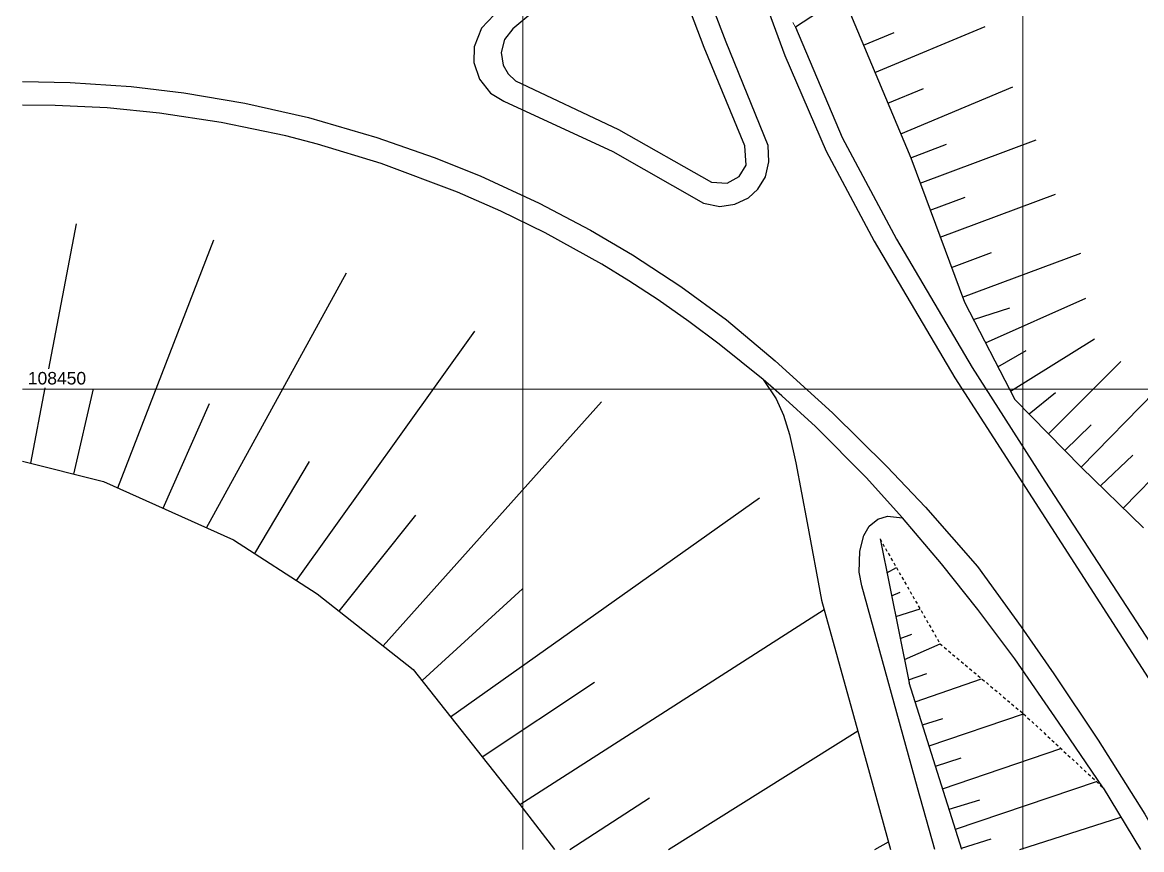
# Model space of a CAD drawing. Extents: x 61466 to 63015, y 108404 to 110397.
# Drawn here: x 62727.7 to 62839.5, y 108404 to 108486.7 of the extents above; entities that cross this region are included whole.
import ezdxf

# ---------------------------------------------------------------- set-up
doc = ezdxf.new("R2010")
doc.units = 0
doc.header["$LTSCALE"] = 1.000015
doc.header["$MEASUREMENT"] = 0
doc.linetypes.add('DOT', pattern=[0.55, 0.3, -0.25])
for name, color, linetype in [('Bâti', 7, 'Continuous'), ('coordinate', 2, 'Continuous'), ('pendenze', 2, 'Continuous'), ('Strade', 7, 'Continuous'), ('TalusHautBas', 7, 'Continuous')]:
    doc.layers.add(name, color=color, linetype=linetype)
doc.styles.add('ARIAL', font='arial.ttf')

msp = doc.modelspace()

# ---------------------------------------------------------------- linework, layer by layer
at = {"layer": 'Bâti', "linetype": 'Continuous', "lineweight": 0}
msp.add_line((62804.671, 108486.669), (62804.948, 108486.188), dxfattribs=at)
at = {"layer": 'coordinate', "linetype": 'Continuous', "lineweight": 0}
for p, q in [((62777.666, 108778.484), (62777.666, 108403.974)), ((62827.666, 108626.056), (62827.666, 108403.974)), ((62727.666, 108450), (63014.666, 108450))]:
    msp.add_line(p, q, dxfattribs=at)
at = {"layer": 'pendenze', "linetype": 'Continuous'}
for p, q in [((62812.878, 108481.649), (62823.886, 108486.273)), ((62811.73, 108484.383), (62814.786, 108485.666)), ((62815.453, 108475.521), (62826.67, 108480.232)), ((62814.166, 108478.585), (62817.709, 108480.073)), ((62817.393, 108470.609), (62828.986, 108474.914)), ((62816.455, 108473.134), (62820.02, 108474.488)), ((62818.4, 108467.896), (62821.885, 108469.19)), ((62819.399, 108465.206), (62830.922, 108469.484)), ((62730.312, 108452.047), (62733.089, 108466.518)), ((62737.192, 108440.134), (62746.797, 108464.93)), ((62820.526, 108462.173), (62824.521, 108463.657)), ((62821.625, 108459.213), (62833.453, 108463.606)), ((62746.081, 108436.146), (62760.06, 108461.626)), ((62823.925, 108454.635), (62833.938, 108459.11)), ((62822.721, 108456.956), (62826.346, 108458.136)), ((62755.058, 108430.876), (62772.88, 108455.795)), ((62826.432, 108449.803), (62834.814, 108455.022)), ((62825.165, 108452.246), (62828.001, 108453.854)), ((62830.213, 108445.548), (62837.447, 108452.783)), ((62728.501, 108442.605), (62729.945, 108450.132)), ((62732.819, 108441.515), (62734.771, 108450.047)), ((62828.285, 108447.522), (62830.921, 108449.669)), ((62833.492, 108442.19), (62840.854, 108449.734)), ((62741.739, 108438.093), (62746.369, 108448.586)), ((62763.712, 108424.354), (62785.548, 108448.739)), ((62837.667, 108438.116), (62846.046, 108446.701)), ((62831.842, 108443.88), (62834.498, 108446.423)), ((62835.403, 108440.325), (62838.636, 108443.421)), ((62750.902, 108433.561), (62756.361, 108442.775)), ((62770.467, 108417.241), (62801.325, 108439.141)), ((62759.322, 108427.81), (62766.991, 108437.406)), ((62814.07, 108431.633), (62815.015, 108432.174)), ((62767.608, 108420.866), (62777.649, 108430.056)), ((62814.536, 108429.342), (62815.378, 108429.713)), ((62777.374, 108408.481), (62807.785, 108427.991)), ((62814.952, 108427.292), (62817.382, 108428.039)), ((62815.401, 108425.081), (62816.564, 108425.504)), ((62815.83, 108422.973), (62819.375, 108424.557)), ((62816.239, 108420.956), (62818.046, 108421.591)), ((62816.898, 108418.754), (62823.536, 108421.063)), ((62773.611, 108413.254), (62784.849, 108420.711)), ((62817.623, 108416.453), (62819.646, 108417.085)), ((62818.288, 108414.344), (62827.732, 108417.539)), ((62792.233, 108403.974), (62811.15, 108415.846)), ((62818.929, 108412.312), (62821.487, 108413.156)), ((62819.641, 108410.053), (62831.459, 108414.079)), ((62820.916, 108406.006), (62835.015, 108410.777)), ((62782.373, 108403.974), (62790.356, 108409.137)), ((62820.286, 108408.008), (62823.372, 108408.968)), ((62827.346, 108403.974), (62837.442, 108407.232)), ((62812.86, 108403.974), (62814.22, 108404.746)), ((62821.507, 108404.131), (62824.489, 108405.058))]:
    msp.add_line(p, q, dxfattribs=at)
at = {"layer": 'Strade', "linetype": 'Continuous', "flags": 128}
for points in [[(62783.672, 108546.381), (62784.059, 108545.098), (62787.996, 108532.432), (62791.261, 108521.887), (62792.823, 108516.964), (62795.8, 108507.401), (62799.05, 108497.004), (62800.355, 108492.89), (62803.862, 108483.351), (62807.983, 108473.808), (62812.803, 108464.798), (62820.866, 108451.15), (62840.166, 108421.15), (62848.659, 108419.612), (62851.104, 108419.107), (62857.485, 108408.017), (62859.63, 108403.974)], [(62787.273, 108497.413), (62786.535, 108496.741), (62785.092, 108494.747), (62783.609, 108492.627), (62781.931, 108490.666), (62780.257, 108489.012), (62776.691, 108486.008), (62775.859, 108484.966), (62775.519, 108483.67), (62775.712, 108482.405), (62776.213, 108481.511), (62776.941, 108480.837), (62787.233, 108475.967), (62796.536, 108470.704), (62798.109, 108470.608), (62799.303, 108471.263), (62800.002, 108472.397), (62799.859, 108474.316), (62795.818, 108484.162), (62792.072, 108494.02), (62791.296, 108496.019)], [(62774.827, 108487.414), (62773.546, 108486.079), (62772.816, 108484.234), (62772.792, 108482.655), (62773.354, 108480.979), (62774.463, 108479.605), (62775.77, 108478.785), (62786.683, 108473.774), (62795.736, 108468.582), (62797.365, 108468.274), (62798.885, 108468.489), (62800.23, 108469.142), (62801.161, 108469.98), (62801.938, 108471.223), (62802.279, 108472.723), (62802.189, 108474.346), (62798.001, 108484.681), (62794.041, 108495.056)], [(62808.006, 108488.186), (62804.948, 108486.188), (62809.581, 108475.163), (62815.043, 108464.998), (62822.588, 108452.167), (62829.866, 108440.8), (62841.366, 108423.1), (62852.311, 108420.713), (62858.106, 108410.731), (62861.561, 108404.429), (62861.796, 108403.974)], [(62727.666, 108480.743), (62732.447, 108480.667), (62738.552, 108480.256), (62743.801, 108479.637), (62749.905, 108478.603), (62756.27, 108477.156), (62763.107, 108475.163), (62768.827, 108473.175), (62773.429, 108471.323), (62779.317, 108468.604), (62784.444, 108465.893), (62788.635, 108463.421), (62793.461, 108460.263), (62798.027, 108456.938), (62802.914, 108452.825), (62808.624, 108447.638), (62814.051, 108442.286), (62817.913, 108438.197), (62823.117, 108432.271), (62827.49, 108426.247), (62830.762, 108421.546), (62835.17, 108414.926), (62839.844, 108407.509), (62841.873, 108403.974)], [(62835.689, 108410.151), (62831.216, 108416.707), (62826.838, 108423.043), (62823.151, 108427.985), (62819.526, 108432.54), (62815.611, 108437.157), (62811.993, 108441.181), (62806.92, 108446.277), (62803.58, 108449.328), (62802.729, 108450.071), (62801.689, 108450.96), (62797.305, 108454.5), (62794.267, 108456.767), (62791.191, 108458.92), (62788.277, 108460.835), (62785.571, 108462.511), (62779.93, 108465.63), (62775.488, 108467.807), (62771.164, 108469.708), (62763.514, 108472.574), (62757.173, 108474.499), (62753.981, 108475.32), (62747.53, 108476.677), (62741.367, 108477.602), (62736.133, 108478.11), (62730.94, 108478.365), (62727.666, 108478.377)], [(62801.689, 108450.96), (62802.991, 108449.022), (62803.745, 108447.411), (62804.337, 108445.456), (62804.961, 108442.63), (62806.109, 108436.632), (62807.53, 108428.91), (62812.323, 108411.61), (62814.433, 108403.974)], [(62818.842, 108403.974), (62817.129, 108410.162), (62811.557, 108430.356), (62811.304, 108431.699), (62811.352, 108433.801), (62811.757, 108435.389), (62812.298, 108436.314), (62813.145, 108436.994), (62814.116, 108437.317), (62815.611, 108437.157)]]:
    msp.add_lwpolyline(points, dxfattribs=at)
at = {"layer": 'TalusHautBas', "linetype": 'Continuous'}
for p, q in [((62809.686, 108489.249), (62816.455, 108473.134)), ((62816.455, 108473.134), (62821.812, 108458.708)), ((62821.812, 108458.708), (62826.858, 108448.982)), ((62826.858, 108448.982), (62833.492, 108442.19)), ((62727.666, 108442.815), (62735.78, 108440.767)), ((62833.492, 108442.19), (62839.706, 108436.126)), ((62735.78, 108440.767), (62748.763, 108434.942)), ((62748.763, 108434.942), (62757.117, 108429.546)), ((62813.38, 108435.029), (62816.304, 108420.638)), ((62757.117, 108429.546), (62766.735, 108421.973)), ((62766.735, 108421.973), (62777.374, 108408.481)), ((62821.557, 108403.974), (62816.304, 108420.638)), ((62835.689, 108410.151), (62839.398, 108403.974)), ((62777.374, 108408.481), (62780.857, 108403.974))]:
    msp.add_line(p, q, dxfattribs=at)
at = {"layer": 'TalusHautBas', "linetype": 'DOT'}
for p, q in [((62813.38, 108435.029), (62819.375, 108424.557)), ((62819.375, 108424.557), (62827.732, 108417.539)), ((62827.732, 108417.539), (62835.689, 108410.151))]:
    msp.add_line(p, q, dxfattribs=at)

# ---------------------------------------------------------------- texts
at = {"layer": 'coordinate', "color": 1, "style": 'ARIAL'}
msp.add_text('108450', height=1.25, dxfattribs=at).set_placement((62728.211, 108450.473))

doc.saveas('drawing.dxf')
